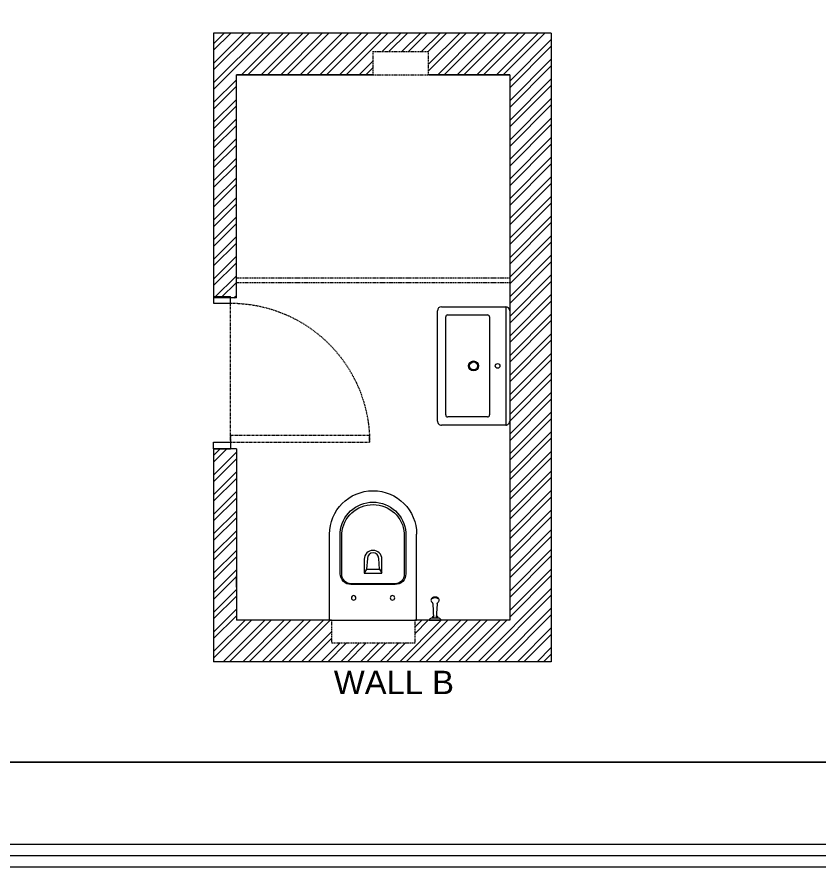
# Model space of a CAD drawing. Header units: inches. Extents: x 213 to 17763, y -4830 to 1802.
# Drawn here: x 7540.1 to 7713.5, y 842.7 to 1026.6 of the extents above; entities that cross this region are included whole.
import ezdxf

# ---------------------------------------------------------------- set-up
doc = ezdxf.new("R2010")
doc.units = ezdxf.units.IN
doc.header["$MEASUREMENT"] = 0
for name, pattern in [('AUDIT_D_060311083008-3', [0]), ('DASHED2', [0.375, 0.25, -0.125]), ('HIDDEN', [0.375, 0.25, -0.125])]:
    doc.linetypes.add(name, pattern=pattern)
for name, color, linetype in [('.', 30, 'Continuous'), ('A-DOOR', 251, 'AUDIT_D_060311083008-3'), ('A-Door-Frame', 1, 'Continuous'), ('A-Door-Swing', 8, 'HIDDEN'), ('PDF2_0', 7, 'Continuous'), ('PDF3_Text', 1, 'Continuous')]:
    doc.layers.add(name, color=color, linetype=linetype)
doc.layers.add('A- FURNITURE', color=8, linetype='Continuous', lineweight=9)
doc.layers.add('ROD', color=7, linetype='Continuous', lineweight=9)
doc.layers.add('PDF2_MK. KITCHEN ESSENTAILS', color=7, linetype='Continuous', true_color=0x767676)
doc.layers.add('PDF3_0', color=7, linetype='Continuous', true_color=0x929498)
doc.styles.add('PDF Arial', font='arial.ttf')

# ---------------------------------------------------------------- blocks, each defined once
blk = doc.blocks.new('*U34')
at = {"layer": 'A-Door-Frame', "lineweight": 5}
for p, q in [((0, -100), (0, 0)), ((900, -100), (900, 0))]:
    blk.add_line(p, q, dxfattribs=at)
for points in [[(0, -100), (40, -100), (40, 0), (0, 0)], [(900, -100), (860, -100), (860, 0), (900, 0)]]:
    blk.add_lwpolyline(points, dxfattribs=at)
at = {"layer": 'A-Door-Swing', "linetype": 'DASHED2', "lineweight": 5}
blk.add_line((47.3, 0), (867.3, 0), dxfattribs=at)
blk.add_lwpolyline([(40, 0), (40, 820), (80, 820), (80, 0)], close=True, dxfattribs=at)
blk.add_arc((40, 0), 820, 360, 90, dxfattribs=at)
blk = doc.blocks.new('wc4')
at = {"color": 0, "lineweight": 5}
for p, q in [((-7.08, 0), (-7.08, -13.97)), ((-7.08, 0), (7.08, 0)), ((7.08, 0), (7.08, -13.97)), ((-1.05, -8.29), (-1.43, -7.67)), ((1.05, -8.29), (1.43, -7.67))]:
    blk.add_line(p, q, dxfattribs=at)
for points in [[(5.33, -7.55, 0.414214), (3.58, -5.8), (-3.59, -5.8, 0.414214), (-5.34, -7.55), (-5.34, -14.24, 0.929975), (5.33, -14.24)], [(5.08, -7.43, 0.414214), (3.58, -5.93), (-3.59, -5.93, 0.414214), (-5.08, -7.43), (-5.08, -14.1, 0.928337), (5.08, -14.1)], [(-1.43, -9.93), (-1.43, -7.67), (1.43, -7.67), (1.43, -9.93, -1)], [(-0.93, -10.05), (-1.05, -8.29), (1.05, -8.29), (0.93, -10.05, -1)]]:
    blk.add_lwpolyline(points, format="xyb", close=True, dxfattribs=at)
for centre in [(-3.15, -3.62), (3.15, -3.62)]:
    blk.add_circle(centre, 0.366, dxfattribs=at)
blk.add_arc((0, -13.97), 7.09, 180, 0, dxfattribs=at)
blk = doc.blocks.new('wb18.')
at = {"color": 0, "lineweight": 5}
for p, q in [((-13.85, 0), (13.85, 0)), ((-14.85, -1), (14.85, -1)), ((-14.85, -17.11), (-14.85, -1)), ((14.85, -1), (14.85, -17.11)), ((-12.795, -15.555), (-12.795, -5.555)), ((-12.295, -5.055), (12.295, -5.055)), ((12.795, -5.555), (12.795, -15.555)), ((12.295, -16.055), (-12.295, -16.055)), ((13.85, -18.11), (-13.85, -18.11))]:
    blk.add_line(p, q, dxfattribs=at)
for centre, radius in [((0, -3.027), 0.586), ((0, -9.055), 1.25), ((0, -9.055), 1)]:
    blk.add_circle(centre, radius, dxfattribs=at)
for centre, radius, start, end in [((13.85, -1), 1, 360, 90), ((-13.85, -1), 1, 90, 180), ((-12.295, -5.555), 0.5, 90, 180), ((12.295, -5.555), 0.5, 360, 90), ((-12.295, -15.555), 0.5, 180, 270), ((12.295, -15.555), 0.5, 270, 0), ((-13.85, -17.11), 1, 180, 270), ((13.85, -17.11), 1, 270, 0)]:
    blk.add_arc(centre, radius, start, end, dxfattribs=at)

msp = doc.modelspace()

# ---------------------------------------------------------------- hatches: boundary and pattern name
at = {"layer": '.', "lineweight": 5}
h = msp.add_hatch(dxfattribs=at)
h.set_pattern_fill('ANSI32', color=1, scale=8)
h.set_pattern_definition([(45, (5949.6843, 363.744), (-2.1213203, 2.1213203), []), (45, (5951.0985, 363.744), (-2.1213203, 2.1213203), [])])
h.paths.add_polyline_path([(7617.04, 1019.11), (7629.04, 1019.11), (7629.04, 1014.11), (7646.58, 1014.11), (7646.58, 896.1), (7629.04, 896.1), (7626.04, 896.1), (7626.04, 891.1), (7608.04, 891.1), (7608.04, 896.1), (7587.5, 896.1), (7587.5, 933.15), (7582.56, 933.15), (7582.56, 887.1), (7655.58, 887.1), (7655.58, 1023.11), (7582.56, 1023.11), (7582.56, 965.81), (7587.5, 965.81), (7587.5, 1014.11), (7617.04, 1014.11)])

# ---------------------------------------------------------------- linework, layer by layer
at = {"lineweight": 5}
for p, q in [((7655.58, 1023.11), (7582.56, 1023.11)), ((7582.56, 1023.11), (7582.56, 965.81)), ((7587.5, 965.81), (7587.5, 1014.11)), ((7617.04, 1014.11), (7587.5, 1014.11)), ((7587.5, 1014.11), (7617.04, 1014.11)), ((7646.58, 1014.11), (7629.04, 1014.11)), ((7629.04, 1014.11), (7646.58, 1014.11)), ((7587.5, 933.15), (7582.56, 933.15)), ((7582.56, 933.15), (7582.56, 887.1)), ((7587.5, 933.15), (7587.5, 896.1)), ((7608.04, 896.1), (7587.5, 896.1)), ((7634.58, 896.1), (7626.04, 896.1)), ((7646.58, 896.1), (7629.04, 896.1)), ((7655.58, 887.1), (7582.56, 887.1))]:
    msp.add_line(p, q, dxfattribs=at)
at = {"linetype": 'DASHED2', "lineweight": 5}
for p, q in [((7617.04, 1014.11), (7617.04, 1019.2)), ((7617.04, 1019.11), (7629.04, 1019.11)), ((7629.04, 1014.11), (7629.04, 1019.11)), ((7617.04, 1014.11), (7629.04, 1014.11)), ((7608.04, 896.1), (7608.04, 891.1)), ((7608.04, 896.1), (7626.04, 896.1)), ((7626.04, 896.1), (7626.04, 891.1)), ((7626.04, 891.1), (7608.04, 891.1))]:
    msp.add_line(p, q, dxfattribs=at)
at = {"color": 4, "linetype": 'DASHED2', "lineweight": 5}
for p, q in [((7646.58, 970.11), (7587.5, 970.11)), ((7646.58, 969.11), (7587.5, 969.11))]:
    msp.add_line(p, q, dxfattribs=at)
at = {"layer": 'PDF2_0', "lineweight": 5}
msp.add_lwpolyline([(8022.29, 842.69), (7363.35, 842.69), (7363.35, 1413.74), (8168.71, 1413.74), (8168.71, 989.11, -0.414214)], format="xyb", close=True, dxfattribs=at)
for points in [[(8022.29, 845.12), (7365.77, 845.12), (7365.77, 1411.32), (8166.29, 1411.32), (8166.29, 989.11, -0.414214), (8022.29, 845.12)], [(8022.29, 847.56), (7368.22, 847.56), (7368.22, 1408.88), (8163.85, 1408.88), (8163.85, 989.11, -0.414214), (8022.29, 847.56)]]:
    msp.add_lwpolyline(points, format="xyb", dxfattribs=at)
msp.add_lwpolyline([(7370.66, 1406.44), (8026.93, 1406.44), (8026.93, 865.37), (7370.66, 865.37)], close=True, dxfattribs=at)
at = {"layer": 'PDF2_MK. KITCHEN ESSENTAILS', "lineweight": 5}
msp.add_lwpolyline([(7370.66, 865.37), (8026.93, 865.37), (8026.93, 1406.44), (7370.66, 1406.44)], close=True, dxfattribs=at)
at = {"layer": 'PDF3_0', "color": 251, "lineweight": 5, "true_color": 0x535353}
for points in [[(7630.92, 899.64, -0.144297), (7631.1, 899.97, 0.095032), (7631.27, 900.18, 0.130986), (7631.34, 900.43, 0.130986), (7631.28, 900.7, 0.106533), (7631.08, 900.93, 0.083894), (7630.8, 901.06, 0.072753), (7630.46, 901.11, 0.072753), (7630.1, 901.07, 0.083894), (7629.83, 900.93, 0.106533), (7629.63, 900.69, 0.130986), (7629.56, 900.43, 0.130986), (7629.62, 900.18, 0.095032), (7629.81, 899.98, -0.144297), (7629.97, 899.63), (7630.14, 896.52)], [(7631.32, 896.52), (7629.62, 896.52, 0.257222), (7629.19, 896.1), (7631.75, 896.1)]]:
    msp.add_lwpolyline(points, format="xyb", dxfattribs=at)
msp.add_lwpolyline([(7630.78, 896.52), (7630.95, 899.63)], dxfattribs=at)
for centre, radius, start, end in [((7630.46, 899.75), 1.19, 54.4757, 125.5243), ((7630.24, 896.55), 0.453, 108.5394, 181.7633), ((7630.66, 896.55), 0.453, 358.2367, 71.4606), ((7631.13, 895.94), 0.619, 16.1499, 73.8501)]:
    msp.add_arc(centre, radius, start, end, dxfattribs=at)
at = {"layer": 'ROD', "color": 0, "lineweight": 5}
for p, q in [((7655.58, 1023.11), (7655.58, 887.1)), ((7646.58, 1014.11), (7646.58, 896.1))]:
    msp.add_line(p, q, dxfattribs=at)
for points in [[(7587.5, 965.81), (7582.56, 965.81)], [(7587.5, 903.21), (7587.5, 905.68)]]:
    msp.add_lwpolyline(points, dxfattribs=at)

# ---------------------------------------------------------------- block references
at = {"layer": 'A- FURNITURE', "lineweight": 5}
for name, p, xscale, yscale, zscale, rotation in [('wb18.', (7646.58, 951.1), 0.8620318860244268, 0.8620318860244268, 0.8620318860244268, 270.001530610482), ('wc4', (7617.04, 896.1), -1.329534662868032, 1.329534662868033, 1.329534662868033, 180.0015306104823)]:
    msp.add_blockref(name, p, dxfattribs=dict(at, xscale=xscale, yscale=yscale, zscale=zscale, rotation=rotation))
at = {"layer": 'A-DOOR', "lineweight": 5, "xscale": -0.03666666666666651, "yscale": 0.03666666666666651, "zscale": 0.03666666666666651, "rotation": 270}
msp.add_blockref('*U34', (7586.23, 933.15), dxfattribs=at)

# ---------------------------------------------------------------- texts
at = {"layer": 'PDF3_Text', "lineweight": 5, "insert": (7608.56, 880.1), "char_height": 5.069, "attachment_point": 7, "style": 'PDF Arial'}
msp.add_mtext('WALL B', dxfattribs=at)

doc.saveas('drawing.dxf')
